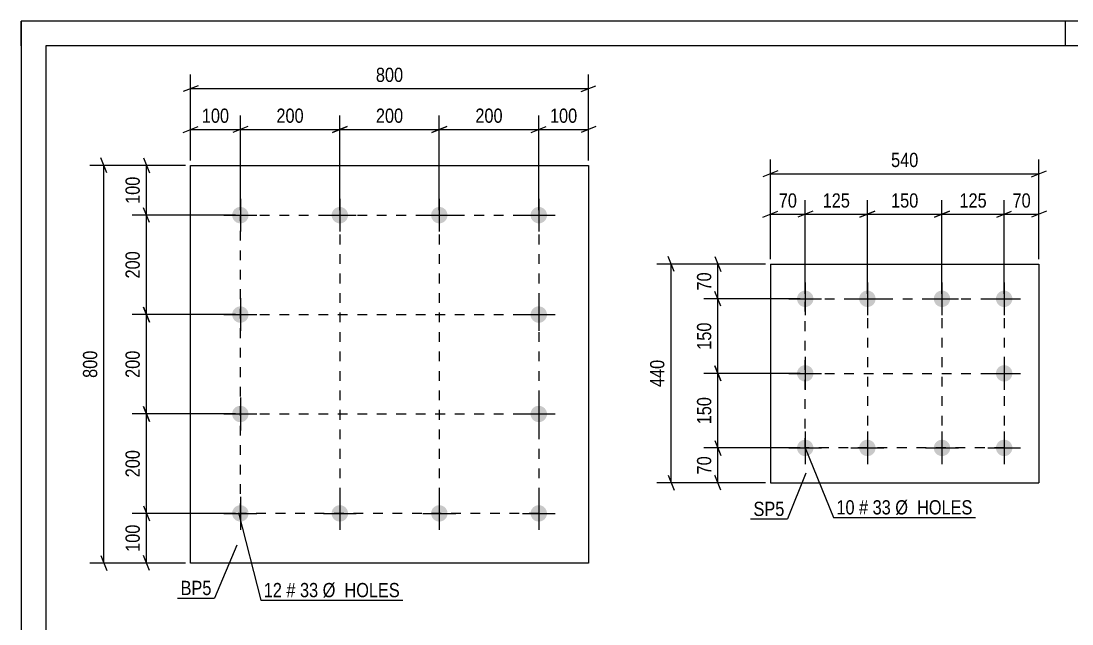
# Model space of a CAD drawing. Header units: millimetres. Extents: x 0 to 420, y 0 to 297.
# Drawn here: x 0 to 211.3, y 175.7 to 297 of the extents above; entities that cross this region are included whole.
import ezdxf

# ---------------------------------------------------------------- set-up
doc = ezdxf.new("R2010")
doc.units = ezdxf.units.MM
doc.linetypes.add('DXK_LINE_DOT2', pattern=[3.9198, 1.9599, -1.9599])
doc.styles.add('Arial Narrow', font='ARIALN.TTF', dxfattribs={"height": 0.2})

# ---------------------------------------------------------------- blocks, each defined once
blk = doc.blocks.new('Unknown-284928063-1134')
at = {"color": 5, "linetype": 'Continuous'}
for p, q in [((420, 297), (0, 297)), ((0, 297), (0, 0)), ((0, 292), (0, 297)), ((210, 292), (210, 297)), ((415, 292), (5, 292)), ((5, 292), (5, 5))]:
    blk.add_line(p, q, dxfattribs=at)
blk = doc.blocks.new('Part-284928063-5516 - 5515')
at = {"color": 2, "linetype": 'Continuous'}
for p, q in [((150.67, 248.11), (150.67, 204.11)), ((150.67, 248.11), (204.67, 248.11)), ((204.67, 248.11), (204.67, 204.11)), ((150.67, 204.11), (204.67, 204.11))]:
    blk.add_line(p, q, dxfattribs=at)
blk = doc.blocks.new('Bolt-284928063-5517 - 5515')
at = {"linetype": 'Continuous'}
for points in [[(157.67, 242.76, -1), (157.67, 239.46, -1)], [(170.17, 242.76, -1), (170.17, 239.46, -1)], [(185.17, 242.76, -1), (185.17, 239.46, -1)], [(197.67, 242.76, -1), (197.67, 239.46, -1)], [(157.67, 227.76, -1), (157.67, 224.46, -1)], [(197.67, 227.76, -1), (197.67, 224.46, -1)], [(157.67, 212.76, -1), (157.67, 209.46, -1)], [(170.17, 212.76, -1), (170.17, 209.46, -1)], [(185.17, 212.76, -1), (185.17, 209.46, -1)], [(197.67, 212.76, -1), (197.67, 209.46, -1)]]:
    blk.add_hatch(color=1, dxfattribs=at).paths.add_polyline_path(points)
at = {"color": 1, "linetype": 'Continuous'}
for p, q in [((157.67, 244.41), (157.67, 237.81)), ((170.17, 244.41), (170.17, 237.81)), ((185.17, 244.41), (185.17, 237.81)), ((197.67, 244.41), (197.67, 237.81)), ((154.37, 241.11), (160.97, 241.11)), ((166.87, 241.11), (173.47, 241.11)), ((181.87, 241.11), (188.47, 241.11)), ((194.37, 241.11), (200.97, 241.11)), ((157.67, 229.41), (157.67, 222.81)), ((197.67, 229.41), (197.67, 222.81)), ((154.37, 226.11), (160.97, 226.11)), ((194.37, 226.11), (200.97, 226.11)), ((157.67, 214.41), (157.67, 207.81)), ((170.17, 214.41), (170.17, 207.81)), ((185.17, 214.41), (185.17, 207.81)), ((197.67, 214.41), (197.67, 207.81)), ((154.37, 211.11), (160.97, 211.11)), ((166.87, 211.11), (173.47, 211.11)), ((181.87, 211.11), (188.47, 211.11)), ((194.37, 211.11), (200.97, 211.11))]:
    blk.add_line(p, q, dxfattribs=at)
blk = doc.blocks.new('Bolt-284928063-5459 - 5457')
at = {"linetype": 'Continuous'}
for points in [[(44.1, 259.59, -1), (44.1, 256.29, -1)], [(64.1, 259.59, -1), (64.1, 256.29, -1)], [(84.1, 259.59, -1), (84.1, 256.29, -1)], [(104.1, 259.59, -1), (104.1, 256.29, -1)], [(44.1, 239.59, -1), (44.1, 236.29, -1)], [(104.1, 239.59, -1), (104.1, 236.29, -1)], [(44.1, 219.59, -1), (44.1, 216.29, -1)], [(104.1, 219.59, -1), (104.1, 216.29, -1)], [(44.1, 199.59, -1), (44.1, 196.29, -1)], [(64.1, 199.59, -1), (64.1, 196.29, -1)], [(84.1, 199.59, -1), (84.1, 196.29, -1)], [(104.1, 199.59, -1), (104.1, 196.29, -1)]]:
    blk.add_hatch(color=1, dxfattribs=at).paths.add_polyline_path(points)
at = {"color": 1, "linetype": 'Continuous'}
for p, q in [((44.1, 261.24), (44.1, 254.64)), ((64.1, 261.24), (64.1, 254.64)), ((84.1, 261.24), (84.1, 254.64)), ((104.1, 261.24), (104.1, 254.64)), ((40.8, 257.94), (47.4, 257.94)), ((60.8, 257.94), (67.4, 257.94)), ((80.8, 257.94), (87.4, 257.94)), ((100.8, 257.94), (107.4, 257.94)), ((44.1, 241.24), (44.1, 234.64)), ((104.1, 241.24), (104.1, 234.64)), ((40.8, 237.94), (47.4, 237.94)), ((100.8, 237.94), (107.4, 237.94)), ((44.1, 221.24), (44.1, 214.64)), ((104.1, 221.24), (104.1, 214.64)), ((40.8, 217.94), (47.4, 217.94)), ((100.8, 217.94), (107.4, 217.94)), ((44.1, 201.24), (44.1, 194.64)), ((64.1, 201.24), (64.1, 194.64)), ((84.1, 201.24), (84.1, 194.64)), ((104.1, 201.24), (104.1, 194.64)), ((40.8, 197.94), (47.4, 197.94)), ((60.8, 197.94), (67.4, 197.94)), ((80.8, 197.94), (87.4, 197.94)), ((100.8, 197.94), (107.4, 197.94))]:
    blk.add_line(p, q, dxfattribs=at)
blk = doc.blocks.new('Part-284928063-5458 - 5457')
at = {"color": 2, "linetype": 'Continuous'}
for p, q in [((34.1, 187.94), (34.1, 267.94)), ((34.1, 267.94), (114.1, 267.94)), ((114.1, 267.94), (114.1, 187.94)), ((114.1, 187.94), (34.1, 187.94))]:
    blk.add_line(p, q, dxfattribs=at)
blk = doc.blocks.new('Rectangle-284928063-6992 - 5515')
at = {"color": 1, "linetype": 'DXK_LINE_DOT2'}
blk.add_lwpolyline([(157.67, 241.11), (197.67, 241.11), (197.67, 211.11), (157.67, 211.11), (157.67, 241.11)], close=True, dxfattribs=at)
blk = doc.blocks.new('Rectangle-284928063-7067 - 5457')
at = {"color": 1, "linetype": 'DXK_LINE_DOT2'}
blk.add_lwpolyline([(44.1, 257.94), (104.1, 257.94), (104.1, 197.94), (44.1, 197.94), (44.1, 257.94)], close=True, dxfattribs=at)
blk = doc.blocks.new('Line-284928063-7002 - 5515')
at = {"color": 1, "linetype": 'DXK_LINE_DOT2'}
blk.add_line((170.17, 241.11), (170.17, 211.11), dxfattribs=at)
blk = doc.blocks.new('Line-284928063-7077 - 5457')
at = {"color": 1, "linetype": 'DXK_LINE_DOT2'}
blk.add_line((64.1, 257.94), (64.1, 197.94), dxfattribs=at)
blk = doc.blocks.new('Line-284928063-7009 - 5515')
at = {"color": 1, "linetype": 'DXK_LINE_DOT2'}
blk.add_line((185.17, 241.11), (185.17, 211.11), dxfattribs=at)
blk = doc.blocks.new('Line-284928063-7084 - 5457')
at = {"color": 1, "linetype": 'DXK_LINE_DOT2'}
blk.add_line((84.1, 257.94), (84.1, 197.94), dxfattribs=at)
blk = doc.blocks.new('Line-284928063-7016 - 5515')
at = {"color": 1, "linetype": 'DXK_LINE_DOT2'}
blk.add_line((157.67, 226.11), (197.67, 226.11), dxfattribs=at)
blk = doc.blocks.new('Line-284928063-7091 - 5457')
at = {"color": 1, "linetype": 'DXK_LINE_DOT2'}
blk.add_line((44.1, 237.94), (104.1, 237.94), dxfattribs=at)
blk = doc.blocks.new('Line-284928063-7098 - 5457')
at = {"color": 1, "linetype": 'DXK_LINE_DOT2'}
blk.add_line((44.1, 217.94), (104.1, 217.94), dxfattribs=at)
blk = doc.blocks.new('StraightDimension-284928063-5820 - 5515')
at = {"color": 7, "linetype": 'Continuous'}
for p, q in [((150.67, 249.11), (150.67, 269.12)), ((204.67, 249.11), (204.67, 269.12)), ((152.17, 266.87), (149.17, 265.67)), ((150.67, 266.27), (204.67, 266.27)), ((203.17, 265.67), (206.17, 266.87))]:
    blk.add_line(p, q, dxfattribs=at)
at = {"color": 0}
blk.add_wipeout([(181.02, 267.02), (181.02, 271.22), (174.33, 271.22), (174.33, 267.02)], dxfattribs=at)
at = {"color": 3, "style": 'Arial Narrow'}
blk.add_text('540', height=2.863, dxfattribs=at).set_placement((174.93, 267.62))
blk = doc.blocks.new('StraightDimension-284928063-7798 - 5515')
at = {"color": 7, "linetype": 'Continuous'}
for p, q in [((156.67, 226.11), (137.27, 226.11)), ((140.72, 224.61), (139.52, 227.61)), ((140.12, 211.11), (140.12, 226.11)), ((139.52, 212.61), (140.72, 209.61)), ((156.67, 211.11), (137.27, 211.11))]:
    blk.add_line(p, q, dxfattribs=at)
at = {"color": 0}
blk.add_wipeout([(139.37, 221.95), (135.17, 221.95), (135.17, 215.26), (139.37, 215.26)], dxfattribs=at)
at = {"color": 3, "style": 'Arial Narrow'}
blk.add_text('150', height=2.863, rotation=90.0002, dxfattribs=at).set_placement((138.77, 215.86))
blk = doc.blocks.new('StraightDimension-284928063-5780 - 5515')
at = {"color": 7, "linetype": 'Continuous'}
for p, q in [((139.52, 249.61), (140.72, 246.61)), ((149.67, 248.11), (137.27, 248.11)), ((140.12, 241.11), (140.12, 248.11)), ((156.67, 241.11), (137.27, 241.11)), ((140.72, 239.61), (139.52, 242.61))]:
    blk.add_line(p, q, dxfattribs=at)
at = {"color": 0}
blk.add_wipeout([(139.37, 247.03), (135.17, 247.03), (135.17, 242.18), (139.37, 242.18)], dxfattribs=at)
at = {"color": 3, "style": 'Arial Narrow'}
blk.add_text('70', height=2.863, rotation=90.0002, dxfattribs=at).set_placement((138.77, 242.78))
blk = doc.blocks.new('StraightDimension-284928063-5783 - 5515')
at = {"color": 7, "linetype": 'Continuous'}
for p, q in [((139.52, 212.61), (140.72, 209.61)), ((156.67, 211.11), (137.27, 211.11)), ((140.12, 204.11), (140.12, 211.11)), ((140.72, 202.61), (139.52, 205.61)), ((149.67, 204.11), (137.27, 204.11))]:
    blk.add_line(p, q, dxfattribs=at)
at = {"color": 0}
blk.add_wipeout([(139.37, 210.03), (135.17, 210.03), (135.17, 205.18), (139.37, 205.18)], dxfattribs=at)
at = {"color": 3, "style": 'Arial Narrow'}
blk.add_text('70', height=2.863, rotation=90.0002, dxfattribs=at).set_placement((138.77, 205.78))
blk = doc.blocks.new('StraightDimension-284928063-5796 - 5515')
at = {"color": 7, "linetype": 'Continuous'}
for p, q in [((131.29, 246.61), (130.09, 249.61)), ((149.67, 248.11), (127.84, 248.11)), ((130.69, 204.11), (130.69, 248.11)), ((130.09, 205.61), (131.29, 202.61)), ((149.67, 204.11), (127.84, 204.11))]:
    blk.add_line(p, q, dxfattribs=at)
at = {"color": 0}
blk.add_wipeout([(129.94, 229.45), (125.74, 229.45), (125.74, 222.76), (129.94, 222.76)], dxfattribs=at)
at = {"color": 3, "style": 'Arial Narrow'}
blk.add_text('440', height=2.863, rotation=90.0002, dxfattribs=at).set_placement((129.34, 223.36))
blk = doc.blocks.new('StraightDimension-284928063-5800 - 5515')
at = {"color": 7, "linetype": 'Continuous'}
for p, q in [((197.67, 242.11), (197.67, 260.96)), ((204.67, 249.11), (204.67, 260.96)), ((196.17, 257.51), (199.17, 258.71)), ((197.67, 258.11), (204.67, 258.11)), ((206.17, 258.71), (203.17, 257.51))]:
    blk.add_line(p, q, dxfattribs=at)
at = {"color": 0}
blk.add_wipeout([(203.6, 258.86), (203.6, 263.06), (198.75, 263.06), (198.75, 258.86)], dxfattribs=at)
at = {"color": 3, "style": 'Arial Narrow'}
blk.add_text('70', height=2.863, dxfattribs=at).set_placement((199.35, 259.46))
blk = doc.blocks.new('StraightDimension-284928063-5804 - 5515')
at = {"color": 7, "linetype": 'Continuous'}
for p, q in [((150.67, 249.11), (150.67, 260.96)), ((157.67, 242.11), (157.67, 260.96)), ((149.17, 257.51), (152.17, 258.71)), ((150.67, 258.11), (157.67, 258.11)), ((159.17, 258.71), (156.17, 257.51))]:
    blk.add_line(p, q, dxfattribs=at)
at = {"color": 0}
blk.add_wipeout([(156.6, 258.86), (156.6, 263.06), (151.75, 263.06), (151.75, 258.86)], dxfattribs=at)
at = {"color": 3, "style": 'Arial Narrow'}
blk.add_text('70', height=2.863, dxfattribs=at).set_placement((152.35, 259.46))
blk = doc.blocks.new('StraightDimension-284928063-7800 - 5515')
at = {"color": 7, "linetype": 'Continuous'}
for p, q in [((156.67, 241.11), (137.27, 241.11)), ((140.72, 239.61), (139.52, 242.61)), ((140.12, 226.11), (140.12, 241.11)), ((156.67, 226.11), (137.27, 226.11)), ((139.52, 227.61), (140.72, 224.61))]:
    blk.add_line(p, q, dxfattribs=at)
at = {"color": 0}
blk.add_wipeout([(139.37, 236.95), (135.17, 236.95), (135.17, 230.26), (139.37, 230.26)], dxfattribs=at)
at = {"color": 3, "style": 'Arial Narrow'}
blk.add_text('150', height=2.863, rotation=90.0002, dxfattribs=at).set_placement((138.77, 230.86))
blk = doc.blocks.new('StraightDimension-284928063-7820 - 5515')
at = {"color": 7, "linetype": 'Continuous'}
for p, q in [((157.67, 242.11), (157.67, 260.96)), ((170.17, 242.11), (170.17, 260.96)), ((159.17, 258.71), (156.17, 257.51)), ((157.67, 258.11), (170.17, 258.11)), ((168.67, 257.51), (171.67, 258.71))]:
    blk.add_line(p, q, dxfattribs=at)
at = {"color": 0}
blk.add_wipeout([(167.27, 258.86), (167.27, 263.06), (160.58, 263.06), (160.58, 258.86)], dxfattribs=at)
at = {"color": 3, "style": 'Arial Narrow'}
blk.add_text('125', height=2.863, dxfattribs=at).set_placement((161.18, 259.46))
blk = doc.blocks.new('StraightDimension-284928063-7822 - 5515')
at = {"color": 7, "linetype": 'Continuous'}
for p, q in [((170.17, 242.11), (170.17, 260.96)), ((185.17, 242.11), (185.17, 260.96)), ((171.67, 258.71), (168.67, 257.51)), ((170.17, 258.11), (185.17, 258.11)), ((183.67, 257.51), (186.67, 258.71))]:
    blk.add_line(p, q, dxfattribs=at)
at = {"color": 0}
blk.add_wipeout([(181.02, 258.86), (181.02, 263.06), (174.33, 263.06), (174.33, 258.86)], dxfattribs=at)
at = {"color": 3, "style": 'Arial Narrow'}
blk.add_text('150', height=2.863, dxfattribs=at).set_placement((174.93, 259.46))
blk = doc.blocks.new('StraightDimension-284928063-7824 - 5515')
at = {"color": 7, "linetype": 'Continuous'}
for p, q in [((185.17, 242.11), (185.17, 260.96)), ((197.67, 242.11), (197.67, 260.96)), ((186.67, 258.71), (183.67, 257.51)), ((185.17, 258.11), (197.67, 258.11)), ((196.17, 257.51), (199.17, 258.71))]:
    blk.add_line(p, q, dxfattribs=at)
at = {"color": 0}
blk.add_wipeout([(194.77, 258.86), (194.77, 263.06), (188.08, 263.06), (188.08, 258.86)], dxfattribs=at)
at = {"color": 3, "style": 'Arial Narrow'}
blk.add_text('125', height=2.863, dxfattribs=at).set_placement((188.68, 259.46))
blk = doc.blocks.new('StraightDimension-284928063-7768 - 5457')
at = {"color": 7, "linetype": 'Continuous'}
for p, q in [((25.82, 236.44), (24.62, 239.44)), ((43.1, 237.94), (22.37, 237.94)), ((25.22, 217.94), (25.22, 237.94)), ((43.1, 217.94), (22.37, 217.94)), ((24.62, 219.44), (25.82, 216.44))]:
    blk.add_line(p, q, dxfattribs=at)
at = {"color": 0}
blk.add_wipeout([(24.47, 231.29), (20.27, 231.29), (20.27, 224.6), (24.47, 224.6)], dxfattribs=at)
at = {"color": 3, "style": 'Arial Narrow'}
blk.add_text('200', height=2.863, rotation=90.0002, dxfattribs=at).set_placement((23.87, 225.2))
blk = doc.blocks.new('StraightDimension-284928063-5620 - 5457')
at = {"color": 7, "linetype": 'Continuous'}
for p, q in [((24.62, 269.44), (25.82, 266.44)), ((33.1, 267.94), (22.37, 267.94)), ((25.22, 257.94), (25.22, 267.94)), ((43.1, 257.94), (22.37, 257.94)), ((25.82, 256.44), (24.62, 259.44))]:
    blk.add_line(p, q, dxfattribs=at)
at = {"color": 0}
blk.add_wipeout([(24.47, 266.29), (20.27, 266.29), (20.27, 259.6), (24.47, 259.6)], dxfattribs=at)
at = {"color": 3, "style": 'Arial Narrow'}
blk.add_text('100', height=2.863, rotation=90.0002, dxfattribs=at).set_placement((23.87, 260.2))
blk = doc.blocks.new('StraightDimension-284928063-5624 - 5457')
at = {"color": 7, "linetype": 'Continuous'}
for p, q in [((24.62, 199.44), (25.82, 196.44)), ((43.1, 197.94), (22.37, 197.94)), ((25.22, 187.94), (25.22, 197.94)), ((25.82, 186.44), (24.62, 189.44)), ((33.1, 187.94), (22.37, 187.94))]:
    blk.add_line(p, q, dxfattribs=at)
at = {"color": 0}
blk.add_wipeout([(24.47, 196.29), (20.27, 196.29), (20.27, 189.6), (24.47, 189.6)], dxfattribs=at)
at = {"color": 3, "style": 'Arial Narrow'}
blk.add_text('100', height=2.863, rotation=90.0002, dxfattribs=at).set_placement((23.87, 190.2))
blk = doc.blocks.new('StraightDimension-284928063-7776 - 5457')
at = {"color": 7, "linetype": 'Continuous'}
for p, q in [((84.1, 258.94), (84.1, 278.02)), ((104.1, 258.94), (104.1, 278.02)), ((85.6, 275.77), (82.6, 274.57)), ((84.1, 275.17), (104.1, 275.17)), ((102.6, 274.57), (105.6, 275.77))]:
    blk.add_line(p, q, dxfattribs=at)
at = {"color": 0}
blk.add_wipeout([(97.44, 275.92), (97.44, 280.12), (90.75, 280.12), (90.75, 275.92)], dxfattribs=at)
at = {"color": 3, "style": 'Arial Narrow'}
blk.add_text('200', height=2.863, dxfattribs=at).set_placement((91.35, 276.52))
blk = doc.blocks.new('StraightDimension-284928063-5640 - 5457')
at = {"color": 7, "linetype": 'Continuous'}
for p, q in [((17.27, 266.44), (16.07, 269.44)), ((33.1, 267.94), (13.82, 267.94)), ((16.67, 187.94), (16.67, 267.94)), ((16.07, 189.44), (17.27, 186.44)), ((33.1, 187.94), (13.82, 187.94))]:
    blk.add_line(p, q, dxfattribs=at)
at = {"color": 0}
blk.add_wipeout([(15.92, 231.29), (11.72, 231.29), (11.72, 224.6), (15.92, 224.6)], dxfattribs=at)
at = {"color": 3, "style": 'Arial Narrow'}
blk.add_text('800', height=2.863, rotation=90.0002, dxfattribs=at).set_placement((15.32, 225.2))
blk = doc.blocks.new('StraightDimension-284928063-5644 - 5457')
at = {"color": 7, "linetype": 'Continuous'}
for p, q in [((104.1, 258.94), (104.1, 278.02)), ((114.1, 268.94), (114.1, 278.02)), ((102.6, 274.57), (105.6, 275.77)), ((104.1, 275.17), (114.1, 275.17)), ((115.6, 275.77), (112.6, 274.57))]:
    blk.add_line(p, q, dxfattribs=at)
at = {"color": 0}
blk.add_wipeout([(112.44, 275.92), (112.44, 280.12), (105.75, 280.12), (105.75, 275.92)], dxfattribs=at)
at = {"color": 3, "style": 'Arial Narrow'}
blk.add_text('100', height=2.863, dxfattribs=at).set_placement((106.35, 276.52))
blk = doc.blocks.new('StraightDimension-284928063-5648 - 5457')
at = {"color": 7, "linetype": 'Continuous'}
for p, q in [((34.1, 268.94), (34.1, 278.02)), ((44.1, 258.94), (44.1, 278.02)), ((32.6, 274.57), (35.6, 275.77)), ((34.1, 275.17), (44.1, 275.17)), ((45.6, 275.77), (42.6, 274.57))]:
    blk.add_line(p, q, dxfattribs=at)
at = {"color": 0}
blk.add_wipeout([(42.44, 275.92), (42.44, 280.12), (35.75, 280.12), (35.75, 275.92)], dxfattribs=at)
at = {"color": 3, "style": 'Arial Narrow'}
blk.add_text('100', height=2.863, dxfattribs=at).set_placement((36.35, 276.52))
blk = doc.blocks.new('StraightDimension-284928063-5664 - 5457')
at = {"color": 7, "linetype": 'Continuous'}
for p, q in [((34.1, 268.94), (34.1, 286.24)), ((114.1, 268.94), (114.1, 286.24)), ((35.6, 283.99), (32.6, 282.79)), ((34.1, 283.39), (114.1, 283.39)), ((112.6, 282.79), (115.6, 283.99))]:
    blk.add_line(p, q, dxfattribs=at)
at = {"color": 0}
blk.add_wipeout([(77.44, 284.14), (77.44, 288.34), (70.75, 288.34), (70.75, 284.14)], dxfattribs=at)
at = {"color": 3, "style": 'Arial Narrow'}
blk.add_text('800', height=2.863, dxfattribs=at).set_placement((71.35, 284.74))
blk = doc.blocks.new('StraightDimension-284928063-7766 - 5457')
at = {"color": 7, "linetype": 'Continuous'}
for p, q in [((43.1, 217.94), (22.37, 217.94)), ((25.82, 216.44), (24.62, 219.44)), ((25.22, 197.94), (25.22, 217.94)), ((24.62, 199.44), (25.82, 196.44)), ((43.1, 197.94), (22.37, 197.94))]:
    blk.add_line(p, q, dxfattribs=at)
at = {"color": 0}
blk.add_wipeout([(24.47, 211.29), (20.27, 211.29), (20.27, 204.6), (24.47, 204.6)], dxfattribs=at)
at = {"color": 3, "style": 'Arial Narrow'}
blk.add_text('200', height=2.863, rotation=90.0002, dxfattribs=at).set_placement((23.87, 205.2))
blk = doc.blocks.new('StraightDimension-284928063-7770 - 5457')
at = {"color": 7, "linetype": 'Continuous'}
for p, q in [((43.1, 257.94), (22.37, 257.94)), ((25.82, 256.44), (24.62, 259.44)), ((25.22, 237.94), (25.22, 257.94)), ((24.62, 239.44), (25.82, 236.44)), ((43.1, 237.94), (22.37, 237.94))]:
    blk.add_line(p, q, dxfattribs=at)
at = {"color": 0}
blk.add_wipeout([(24.47, 251.29), (20.27, 251.29), (20.27, 244.6), (24.47, 244.6)], dxfattribs=at)
at = {"color": 3, "style": 'Arial Narrow'}
blk.add_text('200', height=2.863, rotation=90.0002, dxfattribs=at).set_placement((23.87, 245.2))
blk = doc.blocks.new('StraightDimension-284928063-7772 - 5457')
at = {"color": 7, "linetype": 'Continuous'}
for p, q in [((44.1, 258.94), (44.1, 278.02)), ((64.1, 258.94), (64.1, 278.02)), ((45.6, 275.77), (42.6, 274.57)), ((44.1, 275.17), (64.1, 275.17)), ((62.6, 274.57), (65.6, 275.77))]:
    blk.add_line(p, q, dxfattribs=at)
at = {"color": 0}
blk.add_wipeout([(57.44, 275.92), (57.44, 280.12), (50.75, 280.12), (50.75, 275.92)], dxfattribs=at)
at = {"color": 3, "style": 'Arial Narrow'}
blk.add_text('200', height=2.863, dxfattribs=at).set_placement((51.35, 276.52))
blk = doc.blocks.new('StraightDimension-284928063-7774 - 5457')
at = {"color": 7, "linetype": 'Continuous'}
for p, q in [((64.1, 258.94), (64.1, 278.02)), ((84.1, 258.94), (84.1, 278.02)), ((65.6, 275.77), (62.6, 274.57)), ((64.1, 275.17), (84.1, 275.17)), ((82.6, 274.57), (85.6, 275.77))]:
    blk.add_line(p, q, dxfattribs=at)
at = {"color": 0}
blk.add_wipeout([(77.44, 275.92), (77.44, 280.12), (70.75, 280.12), (70.75, 275.92)], dxfattribs=at)
at = {"color": 3, "style": 'Arial Narrow'}
blk.add_text('200', height=2.863, dxfattribs=at).set_placement((71.35, 276.52))
blk = doc.blocks.new('Mark-284928063-6013 - 5515')
at = {"color": 0}
blk.add_wipeout([(153.48, 197.42), (153.48, 200.42), (147.27, 200.42), (147.27, 197.42)], dxfattribs=at)
blk.add_wipeout([(153.48, 197.42), (153.48, 200.42), (147.27, 200.42), (147.27, 197.42)], dxfattribs=at)
at = {"color": 30, "linetype": 'Continuous'}
for p in [(157.79, 206.02), (146.67, 196.82)]:
    blk.add_line(p, (154.08, 196.82), dxfattribs=at)
at = {"color": 3, "style": 'Arial Narrow'}
blk.add_text('SP5', height=2.863, dxfattribs=at).set_placement((147.27, 197.42))
blk = doc.blocks.new('Mark-284928063-6016 - 5515')
at = {"color": 0}
blk.add_wipeout([(167.59, 197.73), (167.59, 200.73), (163.94, 200.73), (163.94, 197.73)], dxfattribs=at)
blk.add_wipeout([(167.59, 197.73), (167.59, 200.73), (163.94, 200.73), (163.94, 197.73)], dxfattribs=at)
at = {"color": 7, "linetype": 'Continuous'}
blk.add_line((157.67, 211.11), (163.34, 197.13), dxfattribs=at)
at = {"color": 0}
blk.add_wipeout([(170.32, 197.73), (170.32, 200.73), (168.49, 200.73), (168.49, 197.73)], dxfattribs=at)
blk.add_wipeout([(170.32, 197.73), (170.32, 200.73), (168.49, 200.73), (168.49, 197.73)], dxfattribs=at)
at = {"color": 3, "style": 'Arial Narrow'}
blk.add_text('10', height=2.863, dxfattribs=at).set_placement((163.94, 197.73))
at = {"color": 0}
blk.add_wipeout([(174.88, 197.73), (174.88, 200.73), (171.22, 200.73), (171.22, 197.73)], dxfattribs=at)
blk.add_wipeout([(174.88, 197.73), (174.88, 200.73), (171.22, 200.73), (171.22, 197.73)], dxfattribs=at)
at = {"color": 3, "style": 'Arial Narrow'}
blk.add_text('#', height=2.86, dxfattribs=at).set_placement((168.49, 197.73))
at = {"color": 0}
blk.add_wipeout([(191.3, 197.73), (191.3, 200.73), (175.78, 200.73), (175.78, 197.73)], dxfattribs=at)
blk.add_wipeout([(191.3, 197.73), (191.3, 200.73), (175.78, 200.73), (175.78, 197.73)], dxfattribs=at)
at = {"color": 7, "linetype": 'Continuous'}
blk.add_line((163.34, 197.13), (191.9, 197.13), dxfattribs=at)
at = {"color": 3, "style": 'Arial Narrow'}
for s, p in [('33', (171.22, 197.73)), ('Ø  HOLES', (175.78, 197.73))]:
    blk.add_text(s, height=2.863, dxfattribs=at).set_placement(p)
blk = doc.blocks.new('Mark-284928063-5995 - 5457')
at = {"color": 0}
blk.add_wipeout([(38.29, 181.51), (38.29, 184.51), (32.08, 184.51), (32.08, 181.51)], dxfattribs=at)
blk.add_wipeout([(38.29, 181.51), (38.29, 184.51), (32.08, 184.51), (32.08, 181.51)], dxfattribs=at)
at = {"color": 30, "linetype": 'Continuous'}
for p in [(43.41, 191.56), (31.48, 180.91)]:
    blk.add_line(p, (38.89, 180.91), dxfattribs=at)
at = {"color": 3, "style": 'Arial Narrow'}
blk.add_text('BP5', height=2.863, dxfattribs=at).set_placement((32.08, 181.51))
blk = doc.blocks.new('Mark-284928063-5998 - 5457')
at = {"color": 0}
blk.add_wipeout([(52.46, 181.08), (52.46, 184.08), (48.8, 184.08), (48.8, 181.08)], dxfattribs=at)
blk.add_wipeout([(52.46, 181.08), (52.46, 184.08), (48.8, 184.08), (48.8, 181.08)], dxfattribs=at)
at = {"color": 7, "linetype": 'Continuous'}
blk.add_line((43.75, 198.07), (48.2, 180.48), dxfattribs=at)
at = {"color": 3, "style": 'Arial Narrow'}
blk.add_text('12', height=2.863, dxfattribs=at).set_placement((48.8, 181.08))
at = {"color": 0}
blk.add_wipeout([(55.19, 181.08), (55.19, 184.08), (53.36, 184.08), (53.36, 181.08)], dxfattribs=at)
blk.add_wipeout([(55.19, 181.08), (55.19, 184.08), (53.36, 184.08), (53.36, 181.08)], dxfattribs=at)
blk.add_wipeout([(59.75, 181.08), (59.75, 184.08), (56.09, 184.08), (56.09, 181.08)], dxfattribs=at)
blk.add_wipeout([(59.75, 181.08), (59.75, 184.08), (56.09, 184.08), (56.09, 181.08)], dxfattribs=at)
at = {"color": 3, "style": 'Arial Narrow'}
blk.add_text('#', height=2.86, dxfattribs=at).set_placement((53.36, 181.08))
at = {"color": 0}
blk.add_wipeout([(76.17, 181.08), (76.17, 184.08), (60.65, 184.08), (60.65, 181.08)], dxfattribs=at)
blk.add_wipeout([(76.17, 181.08), (76.17, 184.08), (60.65, 184.08), (60.65, 181.08)], dxfattribs=at)
at = {"color": 7, "linetype": 'Continuous'}
blk.add_line((48.2, 180.48), (76.77, 180.48), dxfattribs=at)
at = {"color": 3, "style": 'Arial Narrow'}
for s, p in [('33', (56.09, 181.08)), ('Ø  HOLES', (60.65, 181.08))]:
    blk.add_text(s, height=2.863, dxfattribs=at).set_placement(p)

msp = doc.modelspace()

# ---------------------------------------------------------------- block references
for name in ['Unknown-284928063-1134', 'Part-284928063-5458 - 5457', 'Bolt-284928063-5459 - 5457', 'Rectangle-284928063-7067 - 5457', 'Line-284928063-7077 - 5457', 'Line-284928063-7084 - 5457', 'Part-284928063-5516 - 5515', 'Bolt-284928063-5517 - 5515', 'Rectangle-284928063-6992 - 5515', 'Line-284928063-7002 - 5515', 'Line-284928063-7009 - 5515', 'Line-284928063-7091 - 5457', 'Line-284928063-7016 - 5515', 'Line-284928063-7098 - 5457']:
    msp.add_blockref(name, (0, 0))

# ---------------------------------------------------------------- next in the draw order: block references
for name in ['StraightDimension-284928063-7776 - 5457', 'StraightDimension-284928063-5820 - 5515', 'StraightDimension-284928063-5620 - 5457', 'StraightDimension-284928063-7768 - 5457', 'StraightDimension-284928063-7798 - 5515', 'StraightDimension-284928063-5624 - 5457']:
    msp.add_blockref(name, (0, 0))

# ---------------------------------------------------------------- next in the draw order: block references
for name in ['StraightDimension-284928063-5644 - 5457', 'StraightDimension-284928063-5640 - 5457', 'StraightDimension-284928063-5800 - 5515', 'StraightDimension-284928063-5780 - 5515', 'StraightDimension-284928063-5783 - 5515']:
    msp.add_blockref(name, (0, 0))

# ---------------------------------------------------------------- next in the draw order: block references
for name in ['StraightDimension-284928063-5648 - 5457', 'StraightDimension-284928063-5796 - 5515', 'StraightDimension-284928063-7766 - 5457', 'Mark-284928063-5995 - 5457']:
    msp.add_blockref(name, (0, 0))

# ---------------------------------------------------------------- next in the draw order: block references
for name in ['StraightDimension-284928063-5664 - 5457', 'StraightDimension-284928063-5804 - 5515', 'StraightDimension-284928063-7770 - 5457', 'Mark-284928063-6013 - 5515', 'Mark-284928063-5998 - 5457']:
    msp.add_blockref(name, (0, 0))

# ---------------------------------------------------------------- next in the draw order: block references
for name in ['StraightDimension-284928063-7772 - 5457', 'StraightDimension-284928063-7800 - 5515', 'Mark-284928063-6016 - 5515']:
    msp.add_blockref(name, (0, 0))

# ---------------------------------------------------------------- next in the draw order: block references
for name in ['StraightDimension-284928063-7774 - 5457', 'StraightDimension-284928063-7820 - 5515']:
    msp.add_blockref(name, (0, 0))

# ---------------------------------------------------------------- next in the draw order: block references
msp.add_blockref('StraightDimension-284928063-7822 - 5515', (0, 0))

# ---------------------------------------------------------------- next in the draw order: block references
msp.add_blockref('StraightDimension-284928063-7824 - 5515', (0, 0))

doc.saveas('drawing.dxf')
